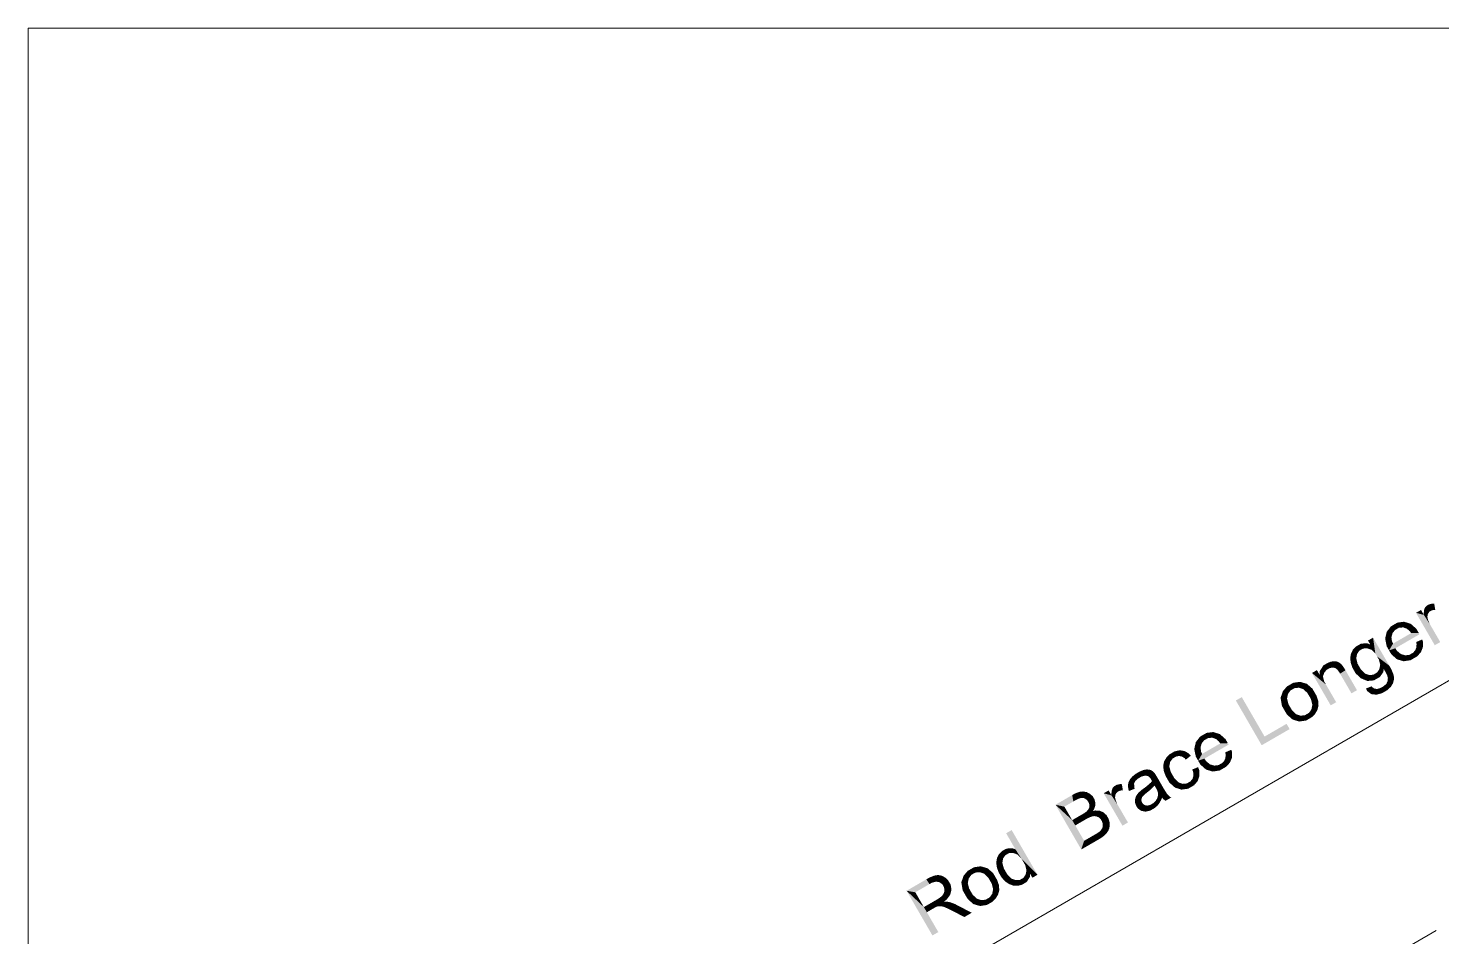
# Model space of a CAD drawing. Header units: millimetres. Extents: x 2 to 579, y 1 to 405.
# Drawn here: x 169.09 to 206.02, y 123.56 to 147.31 of the extents above; entities that cross this region are included whole.
import ezdxf

# ---------------------------------------------------------------- set-up
doc = ezdxf.new("R2010")
doc.units = ezdxf.units.MM
doc.linetypes.add('XKITLINE00', pattern=[0])
doc.layers.add('LinkedObject', color=7, linetype='Continuous', lineweight=0)

# ---------------------------------------------------------------- blocks, each defined once
blk = doc.blocks.new('*A4')
at = {"layer": 'LinkedObject'}
for points in [[(205.774, 132.271), (205.652, 132.231), (205.688, 132.251)], [(205.825, 132.27), (205.652, 132.231), (205.774, 132.271)], [(205.817, 132.108), (205.652, 132.231), (205.825, 132.27)], [(205.817, 132.108), (205.825, 132.27), (205.852, 132.108)], [(205.554, 131.977), (205.35, 132.031), (205.48, 132.106)], [(205.35, 132.031), (205.554, 131.977), (205.84, 131.184)], [(205.564, 132.122), (205.554, 131.977), (205.553, 132.037)], [(205.576, 132.149), (205.554, 131.977), (205.564, 132.122)], [(205.706, 132.064), (205.554, 131.977), (205.576, 132.149)], [(205.673, 132.026), (205.554, 131.977), (205.706, 132.064)], [(205.662, 132.001), (205.554, 131.977), (205.673, 132.026)], [(205.652, 131.976), (205.554, 131.977), (205.662, 132.001)], [(205.554, 131.977), (205.727, 131.71), (205.983, 131.267)], [(205.727, 131.71), (205.554, 131.977), (205.701, 131.756)], [(205.701, 131.756), (205.554, 131.977), (205.664, 131.846)], [(205.664, 131.846), (205.554, 131.977), (205.654, 131.892)], [(205.654, 131.892), (205.554, 131.977), (205.648, 131.921)], [(205.648, 131.921), (205.554, 131.977), (205.652, 131.976)], [(205.84, 131.184), (205.554, 131.977), (205.983, 131.267)], [(205.589, 132.175), (205.73, 132.078), (205.576, 132.149)], [(205.576, 132.149), (205.73, 132.078), (205.706, 132.064)], [(205.627, 132.216), (205.73, 132.078), (205.589, 132.175)], [(205.652, 132.231), (205.73, 132.078), (205.627, 132.216)], [(205.652, 132.231), (205.756, 132.093), (205.73, 132.078)], [(205.756, 132.093), (205.652, 132.231), (205.817, 132.108)], [(204.78, 131.727), (204.563, 131.444), (204.693, 131.676)], [(204.8, 131.581), (204.563, 131.444), (204.78, 131.727)], [(204.693, 131.676), (204.563, 131.444), (204.584, 131.535)], [(204.736, 131.5), (204.563, 131.444), (204.8, 131.581)], [(204.722, 131.447), (204.563, 131.444), (204.736, 131.5)], [(205.423, 131.502), (204.645, 131.049), (205.42, 131.508)], [(204.75, 131.227), (205.42, 131.508), (204.645, 131.049)], [(205.434, 131.483), (204.645, 131.049), (205.423, 131.502)], [(205.222, 131.5), (205.42, 131.508), (204.75, 131.227)], [(205.037, 131.798), (204.78, 131.727), (204.865, 131.776)], [(205.124, 131.772), (204.78, 131.727), (205.037, 131.798)], [(205.017, 131.651), (204.78, 131.727), (205.124, 131.772)], [(204.78, 131.727), (204.904, 131.641), (204.85, 131.61)], [(204.904, 131.641), (204.78, 131.727), (205.017, 131.651)], [(204.8, 131.581), (204.78, 131.727), (204.85, 131.61)], [(205.017, 131.651), (205.124, 131.772), (205.075, 131.629)], [(205.124, 131.772), (205.113, 131.615), (205.075, 131.629)], [(205.113, 131.615), (205.124, 131.772), (205.186, 131.551)], [(205.359, 131.613), (205.124, 131.772), (205.211, 131.745)], [(205.186, 131.551), (205.124, 131.772), (205.359, 131.613)], [(205.186, 131.551), (205.359, 131.613), (205.222, 131.5)], [(205.42, 131.508), (205.222, 131.5), (205.359, 131.613)], [(203.781, 131.15), (203.868, 131.041), (203.699, 131.065)], [(203.837, 131.182), (203.868, 131.041), (203.781, 131.15)], [(204.071, 131.236), (203.837, 131.182), (203.912, 131.225)], [(204.155, 131.203), (203.837, 131.182), (204.071, 131.236)], [(204.07, 131.105), (203.837, 131.182), (204.155, 131.203)], [(203.837, 131.182), (203.965, 131.097), (203.916, 131.069)], [(203.965, 131.097), (203.837, 131.182), (204.07, 131.105)], [(203.868, 131.041), (203.837, 131.182), (203.916, 131.069)], [(204.07, 131.105), (204.155, 131.203), (204.128, 131.086)], [(204.227, 131.382), (204.155, 131.203), (204.095, 131.306)], [(204.128, 131.086), (204.155, 131.203), (204.185, 131.066)], [(204.287, 130.969), (204.155, 131.203), (204.227, 131.382)], [(204.185, 131.066), (204.155, 131.203), (204.287, 130.969)], [(204.332, 130.891), (204.227, 131.382), (204.65, 130.651)], [(204.287, 130.969), (204.227, 131.382), (204.332, 130.891)], [(204.563, 131.444), (204.583, 131.156), (204.543, 131.354)], [(204.563, 131.444), (204.722, 131.447), (204.707, 131.395)], [(204.707, 131.395), (204.583, 131.156), (204.563, 131.444)], [(204.721, 131.285), (204.583, 131.156), (204.707, 131.395)], [(204.583, 131.156), (204.721, 131.285), (204.75, 131.227)], [(204.75, 131.227), (204.645, 131.049), (204.583, 131.156)], [(205.441, 131.47), (204.645, 131.049), (205.434, 131.483)], [(204.81, 131.105), (204.645, 131.049), (205.441, 131.47)], [(205.513, 131.335), (205.364, 131.213), (205.354, 131.268)], [(205.358, 131.121), (205.513, 131.335), (205.527, 131.122)], [(205.364, 131.213), (205.513, 131.335), (205.358, 131.121)], [(205.527, 131.122), (205.513, 131.335), (205.534, 131.26)], [(203.134, 130.757), (203.145, 130.599), (203.056, 130.73)], [(203.174, 130.762), (203.145, 130.599), (203.134, 130.757)], [(203.145, 130.599), (203.174, 130.762), (203.173, 130.598)], [(203.174, 130.762), (203.202, 130.598), (203.173, 130.598)], [(203.283, 130.758), (203.174, 130.762), (203.214, 130.767)], [(203.312, 130.745), (203.174, 130.762), (203.283, 130.758)], [(203.252, 130.58), (203.174, 130.762), (203.312, 130.745)], [(203.202, 130.598), (203.174, 130.762), (203.252, 130.58)], [(203.648, 130.961), (203.799, 130.897), (203.631, 130.845)], [(203.631, 130.845), (203.799, 130.897), (203.638, 130.781)], [(203.638, 130.781), (203.799, 130.897), (203.788, 130.839)], [(203.788, 130.839), (203.724, 130.532), (203.638, 130.781)], [(203.638, 130.781), (203.724, 130.532), (203.646, 130.717)], [(203.81, 130.955), (203.648, 130.961), (203.674, 131.013)], [(203.799, 130.897), (203.648, 130.961), (203.81, 130.955)], [(203.699, 131.065), (203.868, 131.041), (203.674, 131.013)], [(203.674, 131.013), (203.868, 131.041), (203.81, 130.955)], [(203.821, 130.704), (203.724, 130.532), (203.788, 130.839)], [(204.332, 130.891), (204.65, 130.651), (204.379, 130.81)], [(204.379, 130.81), (204.65, 130.651), (204.414, 130.671)], [(204.854, 131.037), (204.645, 131.049), (204.81, 131.105)], [(204.645, 131.049), (204.939, 130.791), (204.705, 130.946)], [(204.854, 131.037), (204.939, 130.791), (204.645, 131.049)], [(204.705, 130.946), (204.939, 130.791), (204.852, 130.817)], [(204.955, 130.953), (204.939, 130.791), (204.854, 131.037)], [(204.939, 130.791), (204.955, 130.953), (205.027, 130.765)], [(205.012, 130.937), (205.027, 130.765), (204.955, 130.953)], [(205.069, 130.92), (205.027, 130.765), (205.012, 130.937)], [(205.069, 130.92), (205.3, 130.847), (205.027, 130.765)], [(205.027, 130.765), (205.3, 130.847), (205.207, 130.793)], [(205.179, 130.934), (205.3, 130.847), (205.069, 130.92)], [(205.232, 130.965), (205.3, 130.847), (205.179, 130.934)], [(205.271, 130.988), (205.3, 130.847), (205.232, 130.965)], [(205.271, 130.988), (205.5, 131.058), (205.3, 130.847)], [(205.326, 131.047), (205.5, 131.058), (205.271, 130.988)], [(205.3, 130.847), (205.5, 131.058), (205.373, 130.889)], [(205.342, 131.084), (205.527, 131.122), (205.326, 131.047)], [(205.5, 131.058), (205.326, 131.047), (205.527, 131.122)], [(205.358, 131.121), (205.527, 131.122), (205.342, 131.084)], [(205.373, 130.889), (205.5, 131.058), (205.474, 130.995)], [(202.829, 130.414), (202.63, 130.459), (202.76, 130.534)], [(202.63, 130.459), (202.996, 130.158), (203.12, 129.612)], [(202.996, 130.158), (202.63, 130.459), (202.949, 130.239)], [(202.918, 130.369), (202.63, 130.459), (202.829, 130.414)], [(202.949, 130.239), (202.63, 130.459), (202.918, 130.369)], [(202.836, 130.51), (202.951, 130.466), (202.829, 130.414)], [(202.829, 130.414), (202.951, 130.466), (202.918, 130.369)], [(203.018, 130.708), (202.836, 130.51), (202.93, 130.658)], [(203.013, 130.54), (202.836, 130.51), (203.018, 130.708)], [(202.951, 130.466), (202.836, 130.51), (203.013, 130.54)], [(203.013, 130.54), (203.018, 130.708), (203.059, 130.567)], [(203.056, 130.73), (203.145, 130.599), (203.018, 130.708)], [(203.018, 130.708), (203.145, 130.599), (203.087, 130.583)], [(203.059, 130.567), (203.018, 130.708), (203.087, 130.583)], [(203.312, 130.745), (203.273, 130.563), (203.252, 130.58)], [(203.34, 130.732), (203.273, 130.563), (203.312, 130.745)], [(203.393, 130.692), (203.273, 130.563), (203.34, 130.732)], [(203.273, 130.563), (203.393, 130.692), (203.294, 130.546)], [(203.294, 130.546), (203.393, 130.692), (203.417, 130.665)], [(203.417, 130.665), (203.34, 130.485), (203.294, 130.546)], [(203.433, 130.647), (203.34, 130.485), (203.417, 130.665)], [(203.477, 130.58), (203.34, 130.485), (203.433, 130.647)], [(203.477, 130.58), (203.365, 130.442), (203.34, 130.485)], [(203.506, 130.53), (203.365, 130.442), (203.477, 130.58)], [(203.365, 130.442), (203.506, 130.53), (203.663, 129.926)], [(203.663, 129.926), (203.506, 130.53), (203.807, 130.009)], [(203.646, 130.717), (203.724, 130.532), (203.689, 130.593)], [(203.724, 130.532), (203.821, 130.704), (203.865, 130.628)], [(203.913, 130.545), (203.724, 130.532), (203.865, 130.628)], [(203.913, 130.545), (203.994, 130.285), (203.724, 130.532)], [(203.724, 130.532), (203.994, 130.285), (203.775, 130.444)], [(203.775, 130.444), (203.994, 130.285), (203.91, 130.321)], [(204.016, 130.442), (203.994, 130.285), (203.913, 130.545)], [(203.994, 130.285), (204.016, 130.442), (204.072, 130.423)], [(204.127, 130.404), (203.994, 130.285), (204.072, 130.423)], [(204.127, 130.404), (204.337, 130.315), (203.994, 130.285)], [(204.232, 130.413), (204.337, 130.315), (204.127, 130.404)], [(204.337, 130.315), (204.232, 130.413), (204.281, 130.442)], [(204.331, 130.471), (204.337, 130.315), (204.281, 130.442)], [(204.507, 130.562), (204.331, 130.471), (204.391, 130.557)], [(204.492, 130.479), (204.331, 130.471), (204.507, 130.562)], [(204.407, 130.356), (204.331, 130.471), (204.492, 130.479)], [(204.337, 130.315), (204.331, 130.471), (204.407, 130.356)], [(204.403, 130.614), (204.507, 130.562), (204.391, 130.557)], [(204.414, 130.671), (204.507, 130.562), (204.403, 130.614)], [(204.414, 130.671), (204.65, 130.651), (204.507, 130.562)], [(204.65, 130.651), (204.548, 130.492), (204.507, 130.562)], [(204.707, 130.552), (204.548, 130.492), (204.65, 130.651)], [(204.548, 130.492), (204.707, 130.552), (204.595, 130.397)], [(204.595, 130.397), (204.707, 130.552), (204.768, 130.4)], [(204.595, 130.397), (204.768, 130.4), (204.602, 130.372)], [(204.602, 130.372), (204.768, 130.4), (204.614, 130.331)], [(204.614, 130.331), (204.768, 130.4), (204.772, 130.347)], [(202.055, 130.152), (201.843, 129.904), (201.977, 130.107)], [(202.07, 130.002), (201.843, 129.904), (202.055, 130.152)], [(201.977, 130.107), (201.843, 129.904), (201.871, 129.983)], [(202.318, 130.228), (202.055, 130.152), (202.142, 130.202)], [(202.406, 130.202), (202.055, 130.152), (202.318, 130.228)], [(202.289, 130.074), (202.055, 130.152), (202.406, 130.202)], [(202.055, 130.152), (202.177, 130.063), (202.124, 130.033)], [(202.177, 130.063), (202.055, 130.152), (202.289, 130.074)], [(202.07, 130.002), (202.055, 130.152), (202.124, 130.033)], [(202.289, 130.074), (202.406, 130.202), (202.348, 130.054)], [(202.406, 130.202), (202.407, 130.035), (202.348, 130.054)], [(202.641, 130.051), (202.406, 130.202), (202.495, 130.177)], [(202.7, 129.95), (202.406, 130.202), (202.641, 130.051)], [(202.511, 129.936), (202.406, 130.202), (202.7, 129.95)], [(202.407, 130.035), (202.406, 130.202), (202.511, 129.936)], [(203.12, 129.612), (202.996, 130.158), (203.264, 129.695)], [(203.994, 130.285), (204.337, 130.315), (204.078, 130.25)], [(204.215, 130.082), (204.04, 130.052), (204.192, 130.111)], [(204.04, 130.052), (204.215, 130.082), (204.078, 129.982)], [(204.078, 130.25), (204.337, 130.315), (204.25, 130.265)], [(204.078, 129.982), (204.215, 130.082), (204.183, 129.906)], [(204.183, 129.906), (204.215, 130.082), (204.249, 129.899)], [(204.249, 129.899), (204.215, 130.082), (204.266, 130.049)], [(204.294, 130.046), (204.249, 129.899), (204.266, 130.049)], [(204.332, 130.041), (204.249, 129.899), (204.294, 130.046)], [(204.332, 130.041), (204.533, 129.972), (204.249, 129.899)], [(204.417, 130.064), (204.533, 129.972), (204.332, 130.041)], [(204.533, 129.972), (204.417, 130.064), (204.463, 130.09)], [(204.513, 130.119), (204.533, 129.972), (204.463, 130.09)], [(204.578, 130.183), (204.72, 130.144), (204.513, 130.119)], [(204.513, 130.119), (204.72, 130.144), (204.533, 129.972)], [(204.533, 129.972), (204.72, 130.144), (204.597, 130.009)], [(204.72, 130.144), (204.578, 130.183), (204.593, 130.219)], [(204.609, 130.254), (204.72, 130.144), (204.593, 130.219)], [(204.597, 130.009), (204.72, 130.144), (204.69, 130.094)], [(204.772, 130.347), (204.609, 130.254), (204.614, 130.331)], [(204.776, 130.295), (204.609, 130.254), (204.772, 130.347)], [(204.75, 130.193), (204.609, 130.254), (204.776, 130.295)], [(204.72, 130.144), (204.609, 130.254), (204.75, 130.193)], [(200.796, 129.828), (201.317, 128.57), (200.642, 129.739)], [(201.392, 128.797), (201.317, 128.57), (200.796, 129.828)], [(201.843, 129.904), (201.914, 129.48), (201.811, 129.81)], [(201.811, 129.81), (201.914, 129.48), (201.846, 129.598)], [(202.004, 129.91), (201.843, 129.904), (202.07, 130.002)], [(201.843, 129.904), (202.004, 129.91), (201.992, 129.849)], [(201.98, 129.788), (201.914, 129.48), (201.843, 129.904)], [(201.98, 129.788), (201.843, 129.904), (201.992, 129.849)], [(202.015, 129.646), (201.914, 129.48), (201.98, 129.788)], [(202.511, 129.936), (202.7, 129.95), (202.557, 129.858)], [(202.7, 129.95), (202.605, 129.775), (202.557, 129.858)], [(202.605, 129.775), (202.7, 129.95), (202.641, 129.63)], [(202.799, 129.665), (202.629, 129.569), (202.641, 129.63)], [(202.802, 129.604), (202.629, 129.569), (202.799, 129.665)], [(202.641, 129.63), (202.7, 129.95), (202.799, 129.665)], [(202.797, 129.726), (202.7, 129.95), (202.747, 129.869)], [(202.799, 129.665), (202.7, 129.95), (202.797, 129.726)], [(204.249, 129.899), (204.533, 129.972), (204.315, 129.891)], [(204.315, 129.891), (204.533, 129.972), (204.457, 129.928)], [(201.914, 129.48), (202.015, 129.646), (202.062, 129.565)], [(202.109, 129.484), (201.914, 129.48), (202.062, 129.565)], [(202.109, 129.484), (202.213, 129.215), (201.914, 129.48)], [(201.914, 129.48), (202.213, 129.215), (201.976, 129.373)], [(201.976, 129.373), (202.213, 129.215), (202.126, 129.241)], [(202.214, 129.383), (202.213, 129.215), (202.109, 129.484)], [(202.213, 129.215), (202.214, 129.383), (202.273, 129.363)], [(202.332, 129.343), (202.213, 129.215), (202.273, 129.363)], [(202.332, 129.343), (202.566, 129.267), (202.213, 129.215)], [(202.444, 129.354), (202.566, 129.267), (202.332, 129.343)], [(202.566, 129.267), (202.444, 129.354), (202.498, 129.385)], [(202.552, 129.416), (202.566, 129.267), (202.498, 129.385)], [(202.741, 129.437), (202.552, 129.416), (202.617, 129.508)], [(202.709, 129.384), (202.552, 129.416), (202.741, 129.437)], [(202.622, 129.299), (202.552, 129.416), (202.709, 129.384)], [(202.566, 129.267), (202.552, 129.416), (202.622, 129.299)], [(202.629, 129.569), (202.773, 129.49), (202.617, 129.508)], [(202.617, 129.508), (202.773, 129.49), (202.741, 129.437)], [(202.773, 129.49), (202.629, 129.569), (202.802, 129.604)], [(200.049, 128.915), (199.792, 128.844), (199.877, 128.893)], [(200.136, 128.888), (199.792, 128.844), (200.049, 128.915)], [(201.317, 128.57), (201.392, 128.797), (202.047, 128.992)], [(202.047, 128.992), (201.392, 128.797), (201.967, 129.13)], [(202.213, 129.215), (202.566, 129.267), (202.301, 129.19)], [(202.301, 129.19), (202.566, 129.267), (202.478, 129.216)], [(199.575, 128.561), (199.595, 128.273), (199.554, 128.47)], [(199.792, 128.844), (199.575, 128.561), (199.704, 128.793)], [(199.812, 128.698), (199.575, 128.561), (199.792, 128.844)], [(199.704, 128.793), (199.575, 128.561), (199.596, 128.652)], [(199.748, 128.617), (199.575, 128.561), (199.812, 128.698)], [(199.733, 128.564), (199.575, 128.561), (199.748, 128.617)], [(199.575, 128.561), (199.733, 128.564), (199.719, 128.512)], [(199.719, 128.512), (199.595, 128.273), (199.575, 128.561)], [(200.435, 128.619), (199.657, 128.166), (200.431, 128.625)], [(199.761, 128.344), (200.431, 128.625), (199.657, 128.166)], [(200.446, 128.599), (199.657, 128.166), (200.435, 128.619)], [(200.453, 128.586), (199.657, 128.166), (200.446, 128.599)], [(199.821, 128.221), (199.657, 128.166), (200.453, 128.586)], [(200.233, 128.617), (200.431, 128.625), (199.761, 128.344)], [(200.028, 128.768), (199.792, 128.844), (200.136, 128.888)], [(199.792, 128.844), (199.916, 128.758), (199.861, 128.726)], [(199.916, 128.758), (199.792, 128.844), (200.028, 128.768)], [(199.812, 128.698), (199.792, 128.844), (199.861, 128.726)], [(200.028, 128.768), (200.136, 128.888), (200.086, 128.746)], [(200.136, 128.888), (200.124, 128.732), (200.086, 128.746)], [(200.124, 128.732), (200.136, 128.888), (200.198, 128.668)], [(200.371, 128.73), (200.136, 128.888), (200.223, 128.862)], [(200.198, 128.668), (200.136, 128.888), (200.371, 128.73)], [(200.198, 128.668), (200.371, 128.73), (200.233, 128.617)], [(200.431, 128.625), (200.233, 128.617), (200.371, 128.73)], [(198.925, 128.134), (198.767, 128.149), (198.799, 128.201)], [(198.83, 128.254), (198.99, 128.223), (198.799, 128.201)], [(198.799, 128.201), (198.99, 128.223), (198.925, 128.134)], [(198.916, 128.338), (198.99, 128.223), (198.83, 128.254)], [(198.971, 128.369), (198.99, 128.223), (198.916, 128.338)], [(199.172, 128.439), (198.971, 128.369), (199.039, 128.409)], [(199.236, 128.429), (198.971, 128.369), (199.172, 128.439)], [(199.154, 128.289), (198.971, 128.369), (199.236, 128.429)], [(198.971, 128.369), (199.08, 128.275), (199.045, 128.254)], [(199.08, 128.275), (198.971, 128.369), (199.154, 128.289)], [(198.99, 128.223), (198.971, 128.369), (199.045, 128.254)], [(199.154, 128.289), (199.236, 128.429), (199.192, 128.282)], [(199.236, 128.429), (199.229, 128.275), (199.192, 128.282)], [(199.229, 128.275), (199.236, 128.429), (199.302, 128.231)], [(199.414, 128.353), (199.236, 128.429), (199.3, 128.42)], [(199.463, 128.295), (199.236, 128.429), (199.414, 128.353)], [(199.302, 128.231), (199.236, 128.429), (199.463, 128.295)], [(199.302, 128.231), (199.463, 128.295), (199.336, 128.194)], [(199.733, 128.402), (199.595, 128.273), (199.719, 128.512)], [(199.595, 128.273), (199.733, 128.402), (199.761, 128.344)], [(199.761, 128.344), (199.657, 128.166), (199.595, 128.273)], [(199.865, 128.154), (199.657, 128.166), (199.821, 128.221)], [(200.282, 128.105), (200.512, 128.175), (200.311, 127.964)], [(200.338, 128.164), (200.512, 128.175), (200.282, 128.105)], [(200.311, 127.964), (200.512, 128.175), (200.385, 128.006)], [(200.354, 128.201), (200.538, 128.239), (200.338, 128.164)], [(200.512, 128.175), (200.338, 128.164), (200.538, 128.239)], [(200.369, 128.238), (200.538, 128.239), (200.354, 128.201)], [(200.525, 128.452), (200.375, 128.33), (200.365, 128.385)], [(200.369, 128.238), (200.525, 128.452), (200.538, 128.239)], [(200.375, 128.33), (200.525, 128.452), (200.369, 128.238)], [(200.385, 128.006), (200.512, 128.175), (200.485, 128.112)], [(200.538, 128.239), (200.525, 128.452), (200.545, 128.377)], [(198.025, 127.822), (197.904, 127.713), (197.937, 127.752)], [(198.076, 127.693), (197.904, 127.713), (198.025, 127.822)], [(198.079, 127.854), (198.181, 127.754), (198.025, 127.822)], [(198.076, 127.693), (198.025, 127.822), (198.127, 127.723)], [(198.127, 127.723), (198.025, 127.822), (198.181, 127.754)], [(198.27, 127.93), (198.079, 127.854), (198.229, 127.923)], [(198.277, 127.777), (198.079, 127.854), (198.27, 127.93)], [(198.229, 127.923), (198.079, 127.854), (198.133, 127.885)], [(198.181, 127.754), (198.079, 127.854), (198.277, 127.777)], [(198.38, 127.934), (198.27, 127.93), (198.311, 127.937)], [(198.407, 127.924), (198.27, 127.93), (198.38, 127.934)], [(198.277, 127.777), (198.27, 127.93), (198.318, 127.768)], [(198.318, 127.768), (198.27, 127.93), (198.349, 127.762)], [(198.27, 127.93), (198.405, 127.712), (198.349, 127.762)], [(198.407, 127.924), (198.405, 127.712), (198.27, 127.93)], [(198.434, 127.914), (198.405, 127.712), (198.407, 127.924)], [(198.485, 127.878), (198.405, 127.712), (198.434, 127.914)], [(198.508, 127.852), (198.405, 127.712), (198.485, 127.878)], [(198.405, 127.712), (198.508, 127.852), (198.522, 127.836)], [(198.405, 127.712), (198.522, 127.836), (198.43, 127.669)], [(198.43, 127.669), (198.522, 127.836), (198.432, 127.665)], [(198.432, 127.665), (198.522, 127.836), (198.443, 127.646)], [(198.443, 127.646), (198.522, 127.836), (198.451, 127.631)], [(198.451, 127.631), (198.522, 127.836), (198.517, 127.519)], [(198.564, 127.771), (198.517, 127.519), (198.522, 127.836)], [(198.767, 128.149), (198.914, 128.075), (198.743, 128.032)], [(198.743, 128.032), (198.914, 128.075), (198.75, 127.967)], [(198.75, 127.967), (198.914, 128.075), (198.902, 128.017)], [(198.902, 128.017), (198.843, 127.701), (198.75, 127.967)], [(198.75, 127.967), (198.843, 127.701), (198.757, 127.903)], [(198.757, 127.903), (198.843, 127.701), (198.804, 127.77)], [(198.914, 128.075), (198.767, 128.149), (198.925, 128.134)], [(198.94, 127.874), (198.843, 127.701), (198.902, 128.017)], [(198.843, 127.701), (198.94, 127.874), (198.988, 127.79)], [(199.654, 127.998), (199.525, 127.877), (199.501, 127.935)], [(199.525, 127.877), (199.654, 127.998), (199.535, 127.777)], [(199.535, 127.777), (199.654, 127.998), (199.667, 127.702)], [(199.691, 127.77), (199.654, 127.998), (199.684, 127.919)], [(199.667, 127.702), (199.654, 127.998), (199.691, 127.77)], [(199.657, 128.166), (199.951, 127.908), (199.716, 128.063)], [(199.865, 128.154), (199.951, 127.908), (199.657, 128.166)], [(199.716, 128.063), (199.951, 127.908), (199.863, 127.934)], [(199.966, 128.07), (199.951, 127.908), (199.865, 128.154)], [(199.951, 127.908), (199.966, 128.07), (200.038, 127.882)], [(200.023, 128.054), (200.038, 127.882), (199.966, 128.07)], [(200.08, 128.037), (200.038, 127.882), (200.023, 128.054)], [(200.08, 128.037), (200.311, 127.964), (200.038, 127.882)], [(200.038, 127.882), (200.311, 127.964), (200.218, 127.91)], [(200.19, 128.051), (200.311, 127.964), (200.08, 128.037)], [(200.243, 128.082), (200.311, 127.964), (200.19, 128.051)], [(200.282, 128.105), (200.311, 127.964), (200.243, 128.082)], [(197.414, 127.432), (197.392, 127.26), (197.402, 127.405)], [(197.544, 127.347), (197.392, 127.26), (197.414, 127.432)], [(197.427, 127.458), (197.568, 127.36), (197.414, 127.432)], [(197.414, 127.432), (197.568, 127.36), (197.544, 127.347)], [(197.465, 127.499), (197.568, 127.36), (197.427, 127.458)], [(197.49, 127.513), (197.568, 127.36), (197.465, 127.499)], [(197.612, 127.554), (197.49, 127.513), (197.526, 127.534)], [(197.663, 127.552), (197.49, 127.513), (197.612, 127.554)], [(197.655, 127.391), (197.49, 127.513), (197.663, 127.552)], [(197.49, 127.513), (197.594, 127.376), (197.568, 127.36)], [(197.594, 127.376), (197.49, 127.513), (197.655, 127.391)], [(197.655, 127.391), (197.663, 127.552), (197.69, 127.391)], [(197.827, 127.555), (197.848, 127.373), (197.821, 127.514)], [(197.821, 127.514), (197.848, 127.373), (197.832, 127.423)], [(197.998, 127.601), (197.827, 127.555), (198.012, 127.633)], [(197.833, 127.595), (198.012, 127.633), (197.827, 127.555)], [(197.984, 127.57), (197.827, 127.555), (197.998, 127.601)], [(197.984, 127.57), (197.848, 127.373), (197.827, 127.555)], [(197.872, 127.674), (198.012, 127.633), (197.833, 127.595)], [(197.985, 127.486), (197.848, 127.373), (197.984, 127.57)], [(197.848, 127.373), (197.985, 127.486), (197.999, 127.435)], [(197.904, 127.713), (198.012, 127.633), (197.872, 127.674)], [(198.012, 127.633), (197.904, 127.713), (198.076, 127.693)], [(198.224, 127.434), (198.314, 127.329), (198.184, 127.404)], [(198.305, 127.494), (198.385, 127.386), (198.224, 127.434)], [(198.224, 127.434), (198.385, 127.386), (198.314, 127.329)], [(198.418, 127.593), (198.517, 127.519), (198.305, 127.494)], [(198.305, 127.494), (198.517, 127.519), (198.385, 127.386)], [(198.385, 127.386), (198.517, 127.519), (198.487, 127.48)], [(198.451, 127.631), (198.517, 127.519), (198.418, 127.593)], [(198.592, 127.724), (198.517, 127.519), (198.564, 127.771)], [(198.592, 127.724), (198.546, 127.466), (198.517, 127.519)], [(198.702, 127.532), (198.546, 127.466), (198.592, 127.724)], [(198.702, 127.532), (198.574, 127.418), (198.546, 127.466)], [(198.574, 127.418), (198.702, 127.532), (198.604, 127.34)], [(198.591, 127.192), (198.76, 127.432), (198.838, 127.308)], [(198.609, 127.269), (198.76, 127.432), (198.591, 127.192)], [(198.604, 127.34), (198.702, 127.532), (198.76, 127.432)], [(198.76, 127.432), (198.606, 127.309), (198.604, 127.34)], [(198.606, 127.309), (198.76, 127.432), (198.609, 127.269)], [(199.037, 127.705), (198.843, 127.701), (198.988, 127.79)], [(199.037, 127.705), (199.137, 127.436), (198.843, 127.701)], [(198.843, 127.701), (199.137, 127.436), (198.904, 127.595)], [(198.904, 127.595), (199.137, 127.436), (199.051, 127.463)], [(199.142, 127.6), (199.137, 127.436), (199.037, 127.705)], [(199.137, 127.436), (199.142, 127.6), (199.197, 127.58)], [(199.252, 127.56), (199.137, 127.436), (199.197, 127.58)], [(199.252, 127.56), (199.482, 127.484), (199.137, 127.436)], [(199.137, 127.436), (199.482, 127.484), (199.222, 127.41)], [(199.222, 127.41), (199.482, 127.484), (199.395, 127.434)], [(199.359, 127.571), (199.482, 127.484), (199.252, 127.56)], [(199.482, 127.484), (199.359, 127.571), (199.411, 127.601)], [(199.454, 127.625), (199.482, 127.484), (199.411, 127.601)], [(199.454, 127.625), (199.667, 127.702), (199.482, 127.484)], [(199.509, 127.692), (199.667, 127.702), (199.454, 127.625)], [(199.482, 127.484), (199.667, 127.702), (199.551, 127.524)], [(199.667, 127.702), (199.509, 127.692), (199.522, 127.734)], [(199.535, 127.777), (199.667, 127.702), (199.522, 127.734)], [(199.551, 127.524), (199.667, 127.702), (199.644, 127.633)], [(196.395, 127.1), (195.927, 127.014), (196.366, 127.267)], [(196.161, 126.965), (195.927, 127.014), (196.395, 127.1)], [(196.433, 127.306), (196.552, 127.18), (196.366, 127.267)], [(196.366, 127.267), (196.552, 127.18), (196.458, 127.137)], [(196.395, 127.1), (196.366, 127.267), (196.458, 127.137)], [(196.55, 127.351), (196.552, 127.18), (196.433, 127.306)], [(196.613, 127.194), (196.55, 127.351), (196.601, 127.356)], [(196.552, 127.18), (196.55, 127.351), (196.583, 127.187)], [(196.583, 127.187), (196.55, 127.351), (196.613, 127.194)], [(196.652, 127.362), (196.671, 127.187), (196.601, 127.356)], [(196.601, 127.356), (196.671, 127.187), (196.613, 127.194)], [(196.747, 127.344), (196.671, 127.187), (196.652, 127.362)], [(196.791, 127.32), (196.671, 127.187), (196.747, 127.344)], [(196.671, 127.187), (196.791, 127.32), (196.698, 127.173)], [(196.791, 127.32), (196.724, 127.159), (196.698, 127.173)], [(196.724, 127.159), (196.791, 127.32), (196.768, 127.116)], [(196.768, 127.116), (196.791, 127.32), (196.926, 127.193)], [(196.926, 127.193), (196.785, 127.087), (196.768, 127.116)], [(196.785, 127.087), (196.926, 127.193), (196.802, 127.056)], [(196.903, 127.233), (196.791, 127.32), (196.835, 127.297)], [(196.926, 127.193), (196.791, 127.32), (196.903, 127.233)], [(196.802, 127.056), (196.926, 127.193), (196.817, 126.996)], [(196.817, 126.996), (196.926, 127.193), (196.967, 127.028)], [(196.968, 127.073), (196.926, 127.193), (196.948, 127.155)], [(196.967, 127.028), (196.926, 127.193), (196.968, 127.073)], [(197.392, 127.26), (197.188, 127.314), (197.318, 127.389)], [(197.188, 127.314), (197.392, 127.26), (197.678, 126.467)], [(197.402, 127.405), (197.392, 127.26), (197.391, 127.319)], [(197.511, 127.308), (197.392, 127.26), (197.544, 127.347)], [(197.5, 127.284), (197.392, 127.26), (197.511, 127.308)], [(197.49, 127.259), (197.392, 127.26), (197.5, 127.284)], [(197.392, 127.26), (197.565, 126.993), (197.822, 126.55)], [(197.565, 126.993), (197.392, 127.26), (197.539, 127.038)], [(197.539, 127.038), (197.392, 127.26), (197.503, 127.129)], [(197.503, 127.129), (197.392, 127.26), (197.492, 127.174)], [(197.492, 127.174), (197.392, 127.26), (197.486, 127.204)], [(197.486, 127.204), (197.392, 127.26), (197.49, 127.259)], [(197.678, 126.467), (197.392, 127.26), (197.822, 126.55)], [(198.019, 127.203), (198.175, 127.149), (198.006, 127.14)], [(198.006, 127.14), (198.175, 127.149), (198.007, 127.107)], [(198.007, 127.107), (198.175, 127.149), (198.174, 127.128)], [(198.174, 127.128), (198.044, 126.977), (198.007, 127.107)], [(198.007, 127.107), (198.044, 126.977), (198.007, 127.073)], [(198.007, 127.073), (198.044, 126.977), (198.026, 127.008)], [(198.177, 127.17), (198.019, 127.203), (198.033, 127.232)], [(198.175, 127.149), (198.019, 127.203), (198.177, 127.17)], [(198.047, 127.261), (198.191, 127.21), (198.033, 127.232)], [(198.033, 127.232), (198.191, 127.21), (198.177, 127.17)], [(198.184, 127.088), (198.044, 126.977), (198.174, 127.128)], [(198.044, 126.977), (198.184, 127.088), (198.195, 127.069)], [(198.212, 127.04), (198.044, 126.977), (198.195, 127.069)], [(198.085, 127.314), (198.191, 127.21), (198.047, 127.261)], [(198.109, 127.338), (198.191, 127.21), (198.085, 127.314)], [(198.127, 127.356), (198.219, 127.247), (198.109, 127.338)], [(198.191, 127.21), (198.109, 127.338), (198.205, 127.228)], [(198.205, 127.228), (198.109, 127.338), (198.219, 127.247)], [(198.184, 127.404), (198.273, 127.297), (198.127, 127.356)], [(198.127, 127.356), (198.273, 127.297), (198.219, 127.247)], [(198.184, 127.404), (198.314, 127.329), (198.273, 127.297)], [(198.615, 127.02), (198.484, 127.057), (198.547, 127.118)], [(198.714, 127.204), (198.547, 127.118), (198.569, 127.155)], [(198.693, 127.147), (198.547, 127.118), (198.714, 127.204)], [(198.644, 127.056), (198.547, 127.118), (198.693, 127.147)], [(198.615, 127.02), (198.547, 127.118), (198.644, 127.056)], [(198.838, 127.308), (198.714, 127.204), (198.569, 127.155)], [(198.591, 127.192), (198.838, 127.308), (198.569, 127.155)], [(198.714, 127.204), (198.838, 127.308), (198.734, 127.176)], [(198.734, 127.176), (198.838, 127.308), (198.858, 127.284)], [(198.858, 127.284), (198.779, 127.133), (198.734, 127.176)], [(198.878, 127.261), (198.779, 127.133), (198.858, 127.284)], [(198.878, 127.261), (198.803, 127.117), (198.779, 127.133)], [(198.925, 127.22), (198.803, 127.117), (198.878, 127.261)], [(198.803, 127.117), (198.925, 127.22), (198.953, 127.204)], [(195.927, 127.014), (196.445, 126.474), (196.602, 125.845)], [(196.365, 126.612), (196.445, 126.474), (195.927, 127.014)], [(195.927, 127.014), (196.161, 126.965), (196.365, 126.612)], [(196.716, 126.631), (196.365, 126.612), (196.618, 126.759)], [(196.771, 126.663), (196.618, 126.759), (196.67, 126.788)], [(196.716, 126.631), (196.618, 126.759), (196.771, 126.663)], [(196.67, 126.788), (196.906, 126.85), (196.771, 126.663)], [(196.74, 126.838), (196.906, 126.85), (196.67, 126.788)], [(196.758, 126.858), (196.936, 126.894), (196.74, 126.838)], [(196.906, 126.85), (196.74, 126.838), (196.936, 126.894)], [(196.783, 126.883), (196.936, 126.894), (196.758, 126.858)], [(196.771, 126.663), (196.906, 126.85), (196.863, 126.703)], [(196.783, 126.883), (196.967, 127.028), (196.936, 126.894)], [(196.81, 126.938), (196.967, 127.028), (196.783, 126.883)], [(196.814, 126.967), (196.967, 127.028), (196.81, 126.938)], [(196.967, 127.028), (196.814, 126.967), (196.817, 126.996)], [(196.906, 126.85), (196.934, 126.718), (196.863, 126.703)], [(197.08, 126.859), (196.906, 126.85), (196.968, 126.865)], [(197, 126.711), (196.906, 126.85), (197.08, 126.859)], [(196.934, 126.718), (196.906, 126.85), (197, 126.711)], [(196.936, 126.894), (196.967, 127.028), (196.966, 126.983)], [(197, 126.711), (197.08, 126.859), (197.031, 126.696)], [(197.031, 126.696), (197.08, 126.859), (197.061, 126.682)], [(197.061, 126.682), (197.08, 126.859), (197.13, 126.838)], [(197.13, 126.838), (197.111, 126.635), (197.061, 126.682)], [(197.18, 126.817), (197.111, 126.635), (197.13, 126.838)], [(197.26, 126.745), (197.111, 126.635), (197.18, 126.817)], [(197.289, 126.694), (197.111, 126.635), (197.26, 126.745)], [(197.111, 126.635), (197.289, 126.694), (197.13, 126.602)], [(197.289, 126.694), (197.146, 126.574), (197.13, 126.602)], [(197.146, 126.574), (197.289, 126.694), (197.163, 126.518)], [(197.163, 126.518), (197.289, 126.694), (197.343, 126.521)], [(197.34, 126.567), (197.289, 126.694), (197.313, 126.653)], [(197.343, 126.521), (197.289, 126.694), (197.34, 126.567)], [(198.044, 126.977), (198.212, 127.04), (198.075, 126.924)], [(198.075, 126.924), (198.212, 127.04), (198.163, 126.858)], [(198.163, 126.858), (198.212, 127.04), (198.22, 126.846)], [(198.22, 126.846), (198.212, 127.04), (198.261, 127.005)], [(198.261, 127.005), (198.277, 126.833), (198.22, 126.846)], [(198.294, 126.998), (198.277, 126.833), (198.261, 127.005)], [(198.326, 126.992), (198.277, 126.833), (198.294, 126.998)], [(198.277, 126.833), (198.326, 126.992), (198.404, 126.861)], [(198.473, 126.901), (198.326, 126.992), (198.401, 127.009)], [(198.404, 126.861), (198.326, 126.992), (198.473, 126.901)], [(198.443, 127.033), (198.515, 126.926), (198.401, 127.009)], [(198.401, 127.009), (198.515, 126.926), (198.473, 126.901)], [(198.484, 127.057), (198.515, 126.926), (198.443, 127.033)], [(198.586, 126.985), (198.484, 127.057), (198.615, 127.02)], [(198.515, 126.926), (198.484, 127.057), (198.586, 126.985)], [(194.783, 126.353), (194.881, 125.85), (194.639, 126.269)], [(194.783, 126.353), (195.04, 125.606), (194.881, 125.85)], [(195.04, 125.606), (194.783, 126.353), (195.458, 125.184)], [(196.445, 126.474), (196.365, 126.612), (196.716, 126.631)], [(196.602, 125.845), (196.445, 126.474), (196.677, 126.072)], [(197.225, 126.231), (197.071, 126.307), (197.095, 126.328)], [(197.131, 126.37), (197.305, 126.329), (197.095, 126.328)], [(197.095, 126.328), (197.305, 126.329), (197.225, 126.231)], [(197.32, 126.363), (197.131, 126.37), (197.154, 126.413)], [(197.305, 126.329), (197.131, 126.37), (197.32, 126.363)], [(197.165, 126.462), (197.334, 126.397), (197.154, 126.413)], [(197.154, 126.413), (197.334, 126.397), (197.32, 126.363)], [(197.343, 126.521), (197.165, 126.462), (197.163, 126.518)], [(197.346, 126.476), (197.165, 126.462), (197.343, 126.521)], [(197.334, 126.397), (197.165, 126.462), (197.346, 126.476)], [(197.225, 126.231), (197.305, 126.329), (197.258, 126.263)], [(196.677, 126.072), (197.048, 126.103), (196.602, 125.845)], [(196.969, 126.241), (197.048, 126.103), (196.677, 126.072)], [(197.006, 126.263), (197.104, 126.135), (196.969, 126.241)], [(196.969, 126.241), (197.104, 126.135), (197.048, 126.103)], [(197.058, 126.296), (197.192, 126.199), (197.006, 126.263)], [(197.006, 126.263), (197.192, 126.199), (197.104, 126.135)], [(197.071, 126.307), (197.192, 126.199), (197.058, 126.296)], [(197.192, 126.199), (197.071, 126.307), (197.225, 126.231)], [(194.398, 125.616), (194.549, 125.551), (194.38, 125.501)], [(194.559, 125.608), (194.398, 125.616), (194.424, 125.668)], [(194.549, 125.551), (194.398, 125.616), (194.559, 125.608)], [(194.45, 125.72), (194.616, 125.693), (194.424, 125.668)], [(194.424, 125.668), (194.616, 125.693), (194.559, 125.608)], [(194.529, 125.802), (194.616, 125.693), (194.45, 125.72)], [(194.581, 125.832), (194.616, 125.693), (194.529, 125.802)], [(194.619, 125.854), (194.713, 125.749), (194.581, 125.832)], [(194.581, 125.832), (194.713, 125.749), (194.664, 125.721)], [(194.616, 125.693), (194.581, 125.832), (194.664, 125.721)], [(194.696, 125.877), (194.713, 125.749), (194.619, 125.854)], [(194.736, 125.878), (194.713, 125.749), (194.696, 125.877)], [(194.736, 125.878), (194.819, 125.756), (194.713, 125.749)], [(194.775, 125.879), (194.819, 125.756), (194.736, 125.878)], [(194.848, 125.865), (194.819, 125.756), (194.775, 125.879)], [(194.881, 125.85), (194.819, 125.756), (194.848, 125.865)], [(194.819, 125.756), (194.881, 125.85), (194.876, 125.735)], [(194.876, 125.735), (194.881, 125.85), (194.933, 125.714)], [(194.881, 125.85), (195.04, 125.606), (194.933, 125.714)], [(195.04, 125.606), (195.458, 125.184), (195.09, 125.519)], [(193.712, 125.33), (193.5, 125.082), (193.634, 125.285)], [(193.727, 125.18), (193.5, 125.082), (193.712, 125.33)], [(193.634, 125.285), (193.5, 125.082), (193.528, 125.161)], [(193.975, 125.406), (193.712, 125.33), (193.799, 125.38)], [(194.063, 125.38), (193.712, 125.33), (193.975, 125.406)], [(193.946, 125.252), (193.712, 125.33), (194.063, 125.38)], [(193.712, 125.33), (193.834, 125.241), (193.781, 125.211)], [(193.834, 125.241), (193.712, 125.33), (193.946, 125.252)], [(193.727, 125.18), (193.712, 125.33), (193.781, 125.211)], [(193.946, 125.252), (194.063, 125.38), (194.005, 125.232)], [(194.063, 125.38), (194.064, 125.213), (194.005, 125.232)], [(194.298, 125.229), (194.063, 125.38), (194.152, 125.355)], [(194.357, 125.128), (194.063, 125.38), (194.298, 125.229)], [(194.168, 125.114), (194.063, 125.38), (194.357, 125.128)], [(194.064, 125.213), (194.063, 125.38), (194.168, 125.114)], [(194.38, 125.501), (194.549, 125.551), (194.389, 125.437)], [(194.389, 125.437), (194.549, 125.551), (194.54, 125.493)], [(194.54, 125.493), (194.48, 125.182), (194.389, 125.437)], [(194.389, 125.437), (194.48, 125.182), (194.398, 125.373)], [(194.398, 125.373), (194.48, 125.182), (194.443, 125.246)], [(194.579, 125.351), (194.48, 125.182), (194.54, 125.493)], [(194.48, 125.182), (194.579, 125.351), (194.627, 125.267)], [(194.674, 125.186), (194.48, 125.182), (194.627, 125.267)], [(195.09, 125.519), (195.458, 125.184), (195.135, 125.44)], [(195.135, 125.44), (195.458, 125.184), (195.17, 125.304)], [(195.263, 125.214), (195.149, 125.189), (195.16, 125.246)], [(195.17, 125.304), (195.263, 125.214), (195.16, 125.246)], [(195.17, 125.304), (195.458, 125.184), (195.263, 125.214)], [(192.635, 124.94), (192.037, 124.766), (192.554, 125.065)], [(192.266, 124.726), (192.037, 124.766), (192.635, 124.94)], [(192.81, 125.17), (192.554, 125.065), (192.76, 125.163)], [(192.81, 125.006), (192.554, 125.065), (192.81, 125.17)], [(192.76, 125.163), (192.554, 125.065), (192.632, 125.11)], [(192.554, 125.065), (192.7, 124.977), (192.635, 124.94)], [(192.7, 124.977), (192.554, 125.065), (192.81, 125.006)], [(192.859, 125.178), (192.856, 124.996), (192.81, 125.17)], [(192.81, 125.17), (192.856, 124.996), (192.81, 125.006)], [(192.856, 124.996), (192.859, 125.178), (192.901, 124.987)], [(193.004, 125.134), (192.859, 125.178), (192.956, 125.16)], [(192.901, 124.987), (192.859, 125.178), (193.004, 125.134)], [(193.004, 125.134), (192.971, 124.936), (192.901, 124.987)], [(193.051, 125.108), (192.971, 124.936), (193.004, 125.134)], [(193.126, 125.034), (192.971, 124.936), (193.051, 125.108)], [(193.154, 124.986), (192.971, 124.936), (193.126, 125.034)], [(192.971, 124.936), (193.154, 124.986), (192.995, 124.895)], [(193.154, 124.986), (193.011, 124.866), (192.995, 124.895)], [(193.011, 124.866), (193.154, 124.986), (193.026, 124.805)], [(193.026, 124.805), (193.154, 124.986), (193.195, 124.73)], [(193.21, 124.796), (193.154, 124.986), (193.19, 124.924)], [(193.195, 124.73), (193.154, 124.986), (193.21, 124.796)], [(193.5, 125.082), (193.571, 124.658), (193.468, 124.988)], [(193.468, 124.988), (193.571, 124.658), (193.503, 124.776)], [(193.661, 125.088), (193.5, 125.082), (193.727, 125.18)], [(193.5, 125.082), (193.661, 125.088), (193.649, 125.027)], [(193.637, 124.966), (193.571, 124.658), (193.5, 125.082)], [(193.637, 124.966), (193.5, 125.082), (193.649, 125.027)], [(193.672, 124.825), (193.571, 124.658), (193.637, 124.966)], [(194.168, 125.114), (194.357, 125.128), (194.214, 125.036)], [(194.357, 125.128), (194.262, 124.953), (194.214, 125.036)], [(194.262, 124.953), (194.357, 125.128), (194.298, 124.808)], [(194.298, 124.808), (194.357, 125.128), (194.456, 124.843)], [(194.454, 124.904), (194.357, 125.128), (194.404, 125.047)], [(194.456, 124.843), (194.357, 125.128), (194.454, 124.904)], [(194.48, 125.182), (194.674, 125.186), (194.517, 125.117)], [(194.517, 125.117), (194.674, 125.186), (194.607, 125.016)], [(194.607, 125.016), (194.674, 125.186), (194.659, 124.979)], [(194.659, 124.979), (194.674, 125.186), (194.779, 125.084)], [(194.779, 125.084), (194.822, 124.903), (194.659, 124.979)], [(194.659, 124.979), (194.822, 124.903), (194.711, 124.943)], [(194.836, 125.064), (194.822, 124.903), (194.779, 125.084)], [(194.822, 124.903), (194.836, 125.064), (194.881, 124.9)], [(194.881, 124.9), (194.836, 125.064), (194.894, 125.044)], [(194.894, 125.044), (195.099, 124.951), (194.881, 124.9)], [(194.881, 124.9), (195.099, 124.951), (194.939, 124.896)], [(194.998, 125.05), (195.099, 124.951), (194.894, 125.044)], [(194.939, 124.896), (195.099, 124.951), (195.048, 124.922)], [(195.099, 124.951), (194.998, 125.05), (195.044, 125.077)], [(195.091, 125.104), (195.099, 124.951), (195.044, 125.077)], [(195.091, 125.104), (195.263, 125.214), (195.099, 124.951)], [(195.149, 125.189), (195.263, 125.214), (195.091, 125.104)], [(195.099, 124.951), (195.263, 125.214), (195.177, 124.996)], [(195.177, 124.996), (195.263, 125.214), (195.259, 125.128)], [(195.263, 125.214), (195.458, 125.184), (195.325, 125.107)], [(192.489, 124.339), (192.713, 123.597), (192.037, 124.766)], [(192.037, 124.766), (192.266, 124.726), (192.489, 124.339)], [(192.746, 124.309), (192.489, 124.339), (192.821, 124.531)], [(192.746, 124.309), (192.821, 124.531), (192.776, 124.326)], [(192.776, 124.326), (192.821, 124.531), (192.82, 124.348)], [(192.82, 124.348), (192.821, 124.531), (192.835, 124.353)], [(192.9, 124.363), (192.821, 124.531), (192.874, 124.562)], [(192.835, 124.353), (192.821, 124.531), (192.856, 124.359)], [(192.856, 124.359), (192.821, 124.531), (192.9, 124.363)], [(192.951, 124.621), (193.009, 124.478), (192.874, 124.562)], [(192.9, 124.363), (192.874, 124.562), (192.924, 124.362)], [(192.874, 124.562), (193.009, 124.478), (192.924, 124.362)], [(192.924, 124.362), (193.009, 124.478), (192.947, 124.361)], [(193.009, 124.478), (193.009, 124.345), (192.947, 124.361)], [(192.974, 124.649), (193.195, 124.73), (192.951, 124.621)], [(193.179, 124.664), (192.951, 124.621), (193.195, 124.73)], [(193.087, 124.538), (192.951, 124.621), (193.179, 124.664)], [(193.009, 124.478), (192.951, 124.621), (193.087, 124.538)], [(192.998, 124.677), (193.195, 124.73), (192.974, 124.649)], [(193.195, 124.73), (192.998, 124.677), (193.023, 124.739)], [(193.048, 124.481), (193.009, 124.345), (193.009, 124.478)], [(193.009, 124.345), (193.048, 124.481), (193.047, 124.33)], [(193.024, 124.772), (193.195, 124.73), (193.023, 124.739)], [(193.026, 124.805), (193.195, 124.73), (193.024, 124.772)], [(193.047, 124.33), (193.048, 124.481), (193.085, 124.314)], [(193.136, 124.474), (193.048, 124.481), (193.112, 124.479)], [(193.085, 124.314), (193.048, 124.481), (193.136, 124.474)], [(193.571, 124.658), (193.672, 124.825), (193.718, 124.743)], [(193.765, 124.662), (193.571, 124.658), (193.718, 124.743)], [(193.765, 124.662), (193.87, 124.393), (193.571, 124.658)], [(193.571, 124.658), (193.87, 124.393), (193.633, 124.551)], [(193.633, 124.551), (193.87, 124.393), (193.783, 124.419)], [(193.871, 124.561), (193.87, 124.393), (193.765, 124.662)], [(193.87, 124.393), (193.871, 124.561), (193.93, 124.541)], [(193.989, 124.521), (193.87, 124.393), (193.93, 124.541)], [(193.989, 124.521), (194.223, 124.445), (193.87, 124.393)], [(194.101, 124.532), (194.223, 124.445), (193.989, 124.521)], [(194.223, 124.445), (194.101, 124.532), (194.155, 124.563)], [(194.209, 124.594), (194.223, 124.445), (194.155, 124.563)], [(194.398, 124.615), (194.209, 124.594), (194.274, 124.686)], [(194.366, 124.562), (194.209, 124.594), (194.398, 124.615)], [(194.279, 124.477), (194.209, 124.594), (194.366, 124.562)], [(194.223, 124.445), (194.209, 124.594), (194.279, 124.477)], [(194.286, 124.747), (194.43, 124.668), (194.274, 124.686)], [(194.274, 124.686), (194.43, 124.668), (194.398, 124.615)], [(194.456, 124.843), (194.286, 124.747), (194.298, 124.808)], [(194.459, 124.782), (194.286, 124.747), (194.456, 124.843)], [(194.43, 124.668), (194.286, 124.747), (194.459, 124.782)], [(192.489, 124.339), (192.567, 124.205), (192.713, 123.597)], [(192.567, 124.205), (192.489, 124.339), (192.746, 124.309)], [(192.713, 123.597), (192.567, 124.205), (192.867, 123.686)], [(193.136, 124.474), (193.187, 124.266), (193.085, 124.314)], [(193.188, 124.462), (193.187, 124.266), (193.136, 124.474)], [(193.297, 124.421), (193.187, 124.266), (193.188, 124.462)], [(193.187, 124.266), (193.297, 124.421), (193.252, 124.233)], [(193.252, 124.233), (193.297, 124.421), (193.354, 124.392)], [(193.252, 124.233), (193.354, 124.392), (193.547, 124.079)], [(193.547, 124.079), (193.354, 124.392), (193.74, 124.191)], [(193.87, 124.393), (194.223, 124.445), (193.958, 124.368)], [(193.958, 124.368), (194.223, 124.445), (194.135, 124.394)]]:
    blk.add_hatch(color=7, dxfattribs=at).paths.add_polyline_path(points, flags=17)
at = {"layer": 'LinkedObject', "color": 2, "linetype": 'XKITLINE00', "lineweight": 0}
for p, q in [((169.085, 75.82), (169.085, 147.311)), ((169.085, 147.311), (253.237, 147.311))]:
    blk.add_line(p, q, dxfattribs=at)
at = {"layer": 'LinkedObject', "color": 6, "linetype": 'XKITLINE00', "lineweight": 0}
for p, q in [((184.951, 117.974), (226.344, 141.898)), ((196.713, 118.431), (205.872, 123.725))]:
    blk.add_line(p, q, dxfattribs=at)

msp = doc.modelspace()

# ---------------------------------------------------------------- block references
at = {"lineweight": 0}
msp.add_blockref('*A4', (0, 0), dxfattribs=at)

doc.saveas('drawing.dxf')
